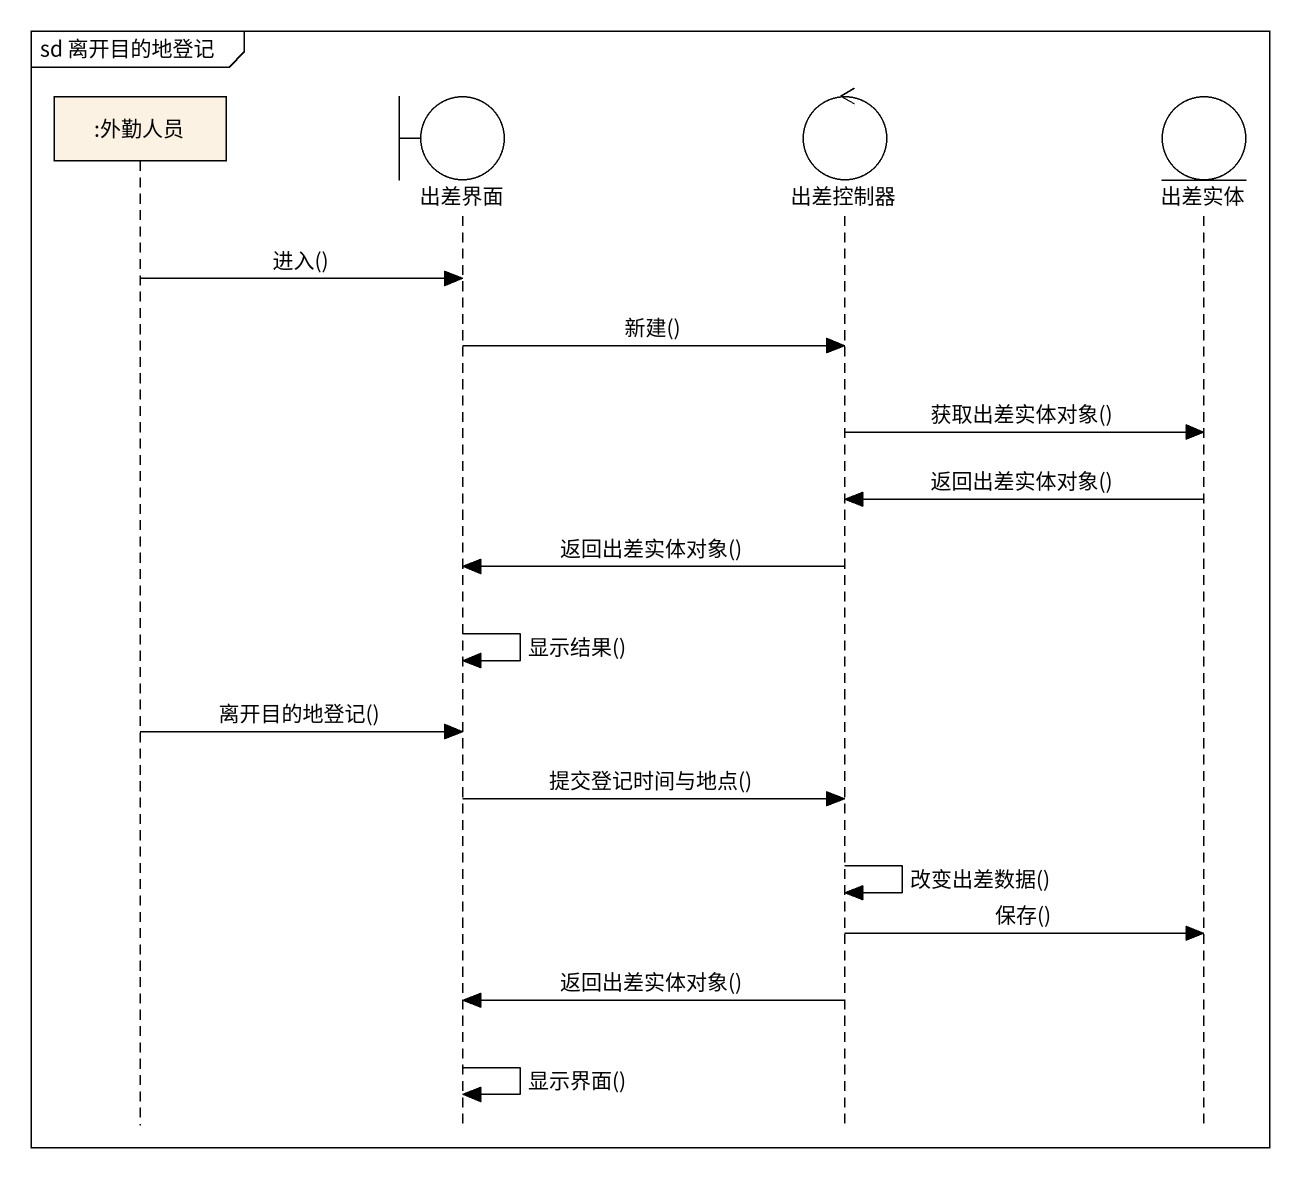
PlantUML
@startuml
mainframe sd 离开目的地登记
hide footbox
participant ":外勤人员" as 外勤人员
boundary 出差界面
control 出差控制器
entity 出差实体

外勤人员 -> 出差界面 : 进入()
出差界面 -> 出差控制器 : 新建()
出差控制器 -> 出差实体 : 获取出差实体对象()
出差实体 -> 出差控制器 : 返回出差实体对象()
出差控制器 -> 出差界面 : 返回出差实体对象()
出差界面 -> 出差界面 : 显示结果()
外勤人员 -> 出差界面 : 离开目的地登记()
出差界面 -> 出差控制器 : 提交登记时间与地点()
出差控制器 -> 出差控制器 : 改变出差数据()
出差控制器 -> 出差实体 : 保存()
出差控制器 -> 出差界面 : 返回出差实体对象()
出差界面 -> 出差界面 : 显示界面()
@enduml
